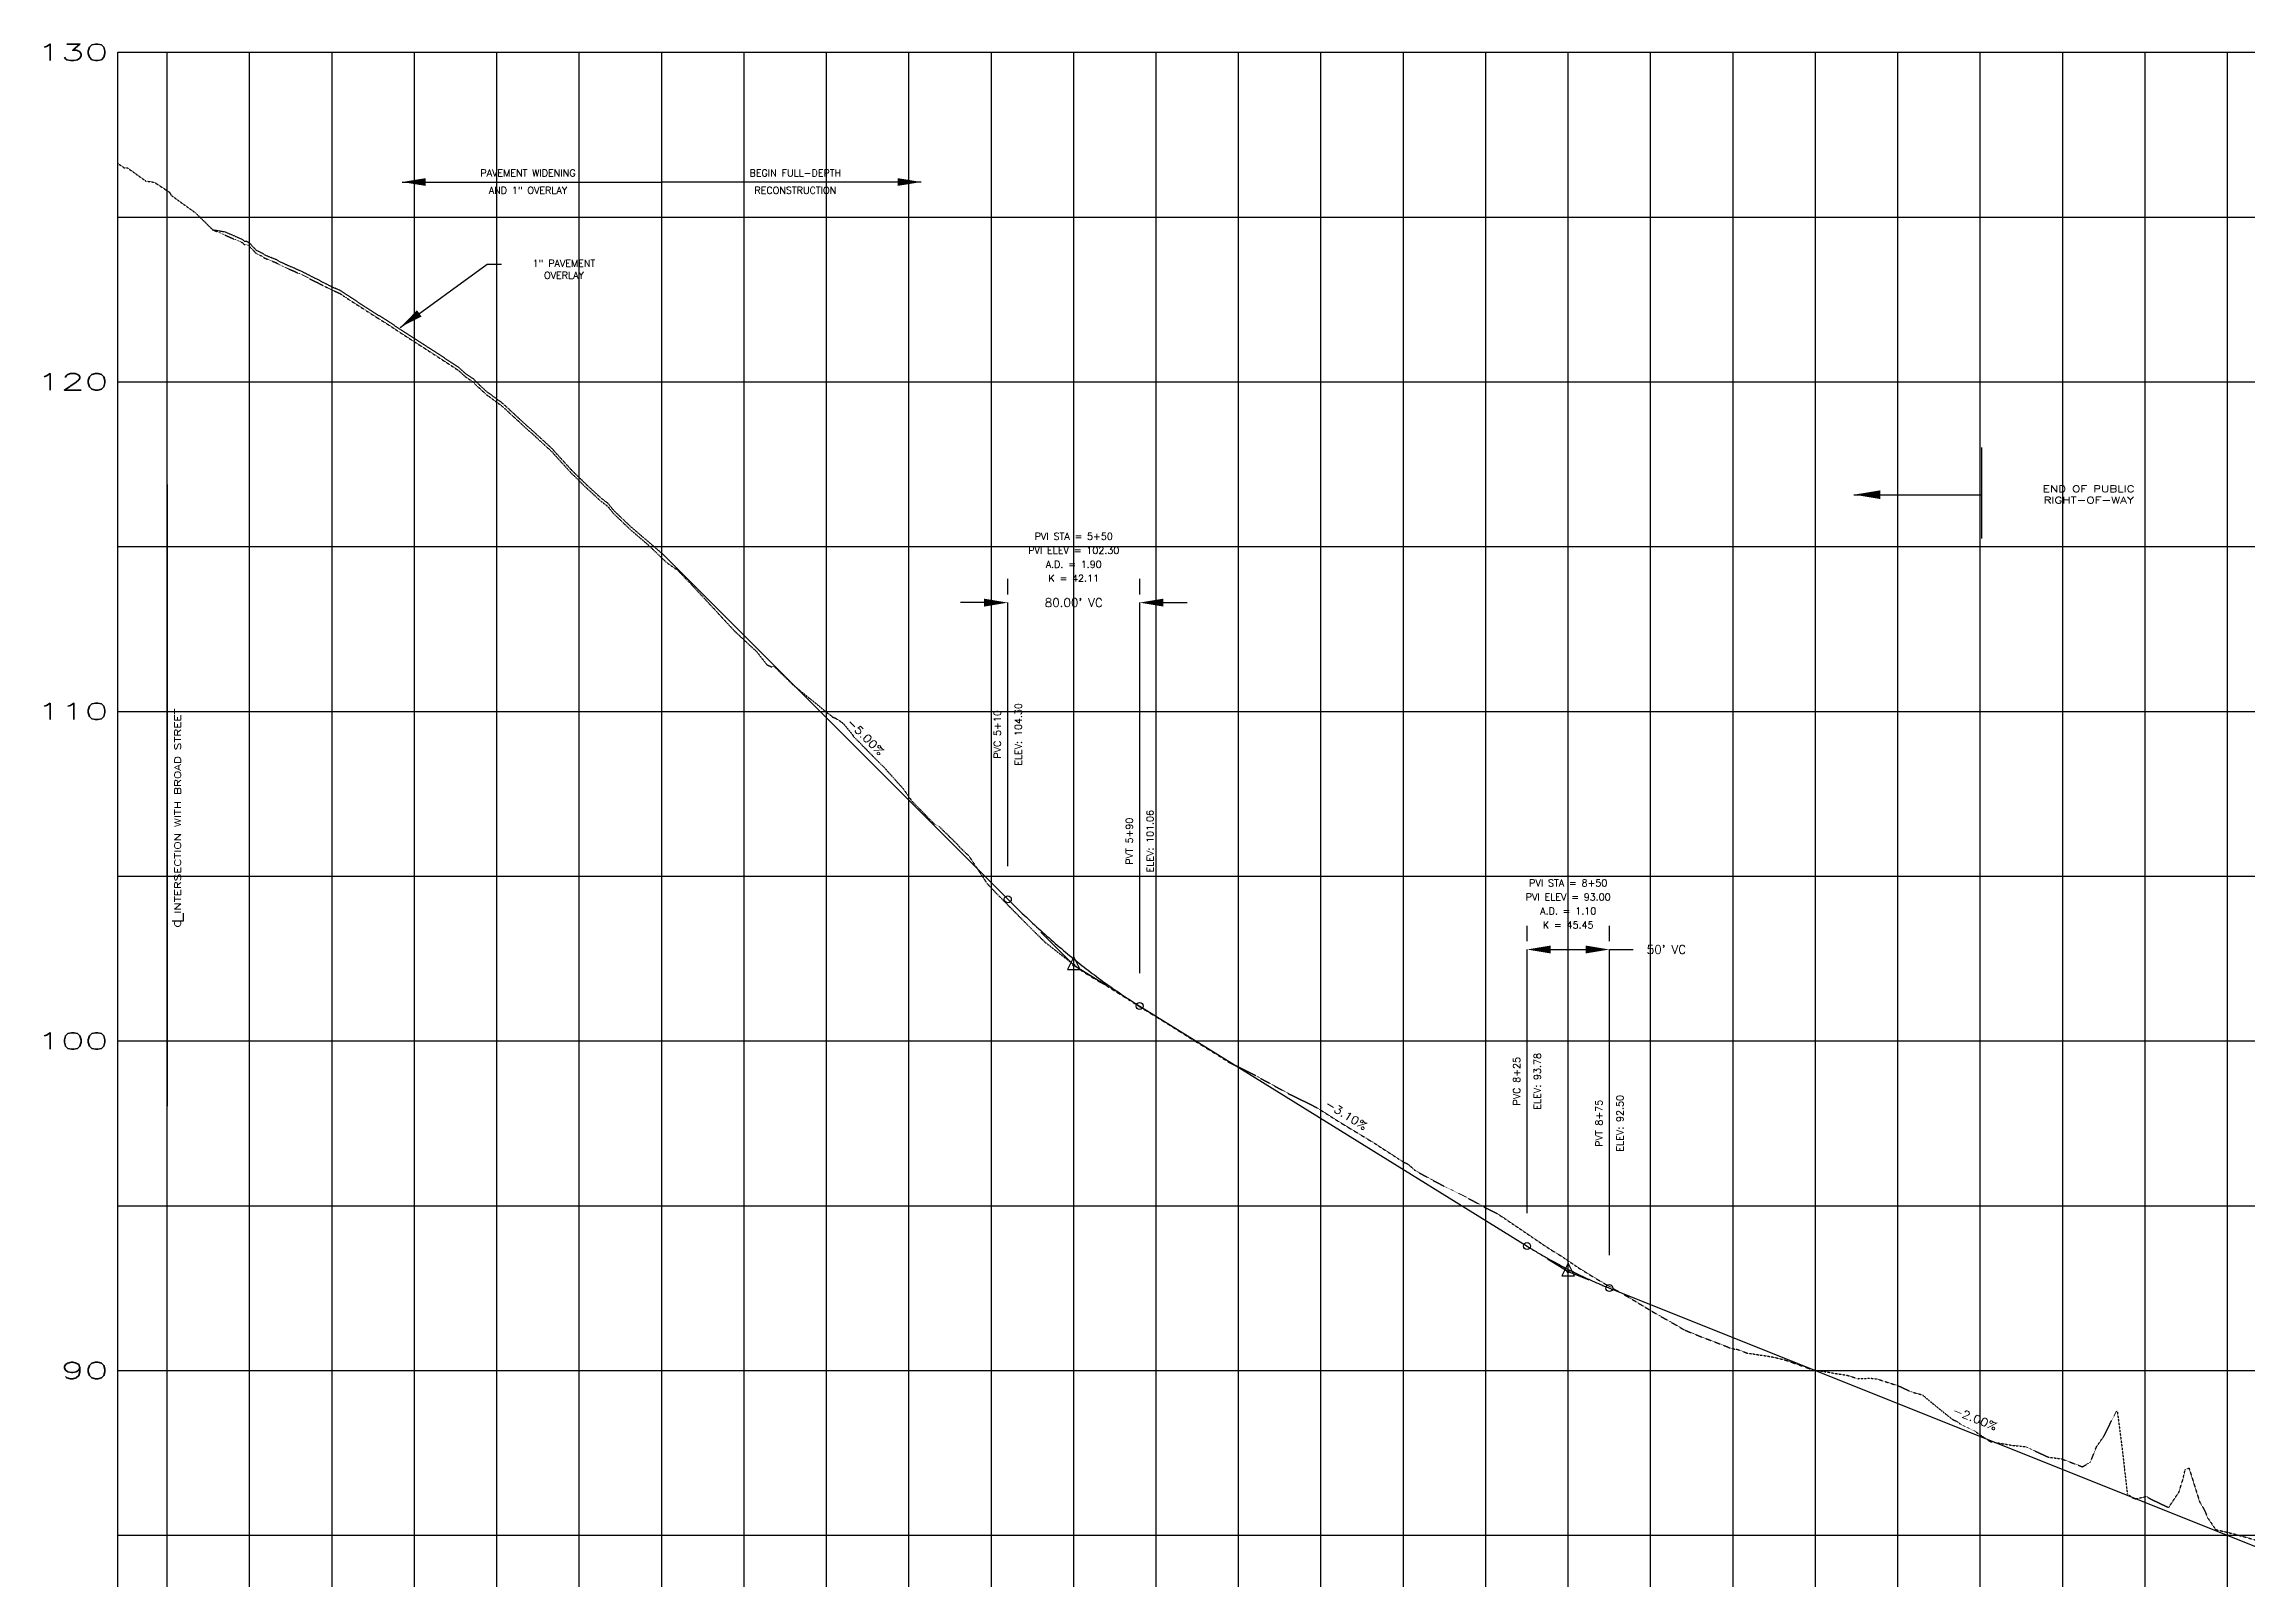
# Model space of a CAD drawing. Header units: inches. Extents: x 42 to 5940, y 215 to 3803.
# Drawn here: x 55 to 1392, y 993 to 1925 of the extents above; entities that cross this region are included whole.
import ezdxf
from ezdxf.enums import TextEntityAlignment as Align

# ---------------------------------------------------------------- set-up
doc = ezdxf.new("R2010")
doc.units = ezdxf.units.IN
doc.header["$MEASUREMENT"] = 0
doc.linetypes.add('DASHED2', pattern=[0.375, 0.25, -0.125])
doc.linetypes.add('DASHED4', pattern=[0.1875, 0.125, -0.0625])
for name, color, linetype in [('LOOP1PFGC', 5, 'Continuous'), ('LOOP1PFGCT', 3, 'Continuous'), ('LOOP1PGRID', 9, 'Continuous'), ('LOOP1PGRIDT', 6, 'Continuous'), ('LOOPPEGC', 3, 'DASHED4'), ('P7PIT', 3, 'Continuous'), ('PFGC', 4, 'DASHED2')]:
    doc.layers.add(name, color=color, linetype=linetype)
doc.styles.add('140', font='simplex.shx', dxfattribs={"width": 1.7, "height": 9.944})
doc.styles.add('60', font='simplex.shx', dxfattribs={"width": 1.15, "height": 6})
doc.styles.add('60L', font='simplex.shx', dxfattribs={"height": 5.3})
doc.styles.add('80CL', font='simplex.shx', dxfattribs={"width": 1.33, "height": 4})
doc.dimstyles.get("Standard").update_dxf_attribs({"dimtxt": 0.18, "dimasz": 0.18, "dimexe": 0.18, "dimexo": 0.0625, "dimgap": 0.09, "dimtad": 0, "dimtih": 1, "dimtoh": 1, "dimdec": 4, "dimzin": 0, "dimdsep": 46, "dimtxsty": 'Standard', "dimcen": 0.09, "dimadec": 0, "dimazin": 0, "dimtfac": 1, "dimtdec": 4, "dimtofl": 0, "dimtmove": 0, "dimatfit": 3, "dimfxl": 1, "dimtolj": 1, "dimtzin": 0, "dimarcsym": 0})

# ---------------------------------------------------------------- blocks, each defined once
blk = doc.blocks.new('*D20')
at = {"layer": 'DEFPOINTS', "color": 0}
for p in [(955, 1375.5), (1005, 1375.5), (1005, 1375.5)]:
    blk.add_point(p, dxfattribs=at)
at = {"layer": 'LOOP1PFGCT', "color": 0, "lineweight": -2}
for p, q in [((955, 1380.5), (955, 1389.9)), ((1005, 1380.5), (1005, 1389.9)), ((969.4, 1375.5), (990.6, 1375.5)), ((1005, 1375.5), (1019.4, 1375.5))]:
    blk.add_line(p, q, dxfattribs=at)
at = {"layer": 'LOOP1PFGCT', "color": 0}
for points in [[(969.4, 1377.9), (969.4, 1373.1), (955, 1375.5)], [(990.6, 1377.9), (990.6, 1373.1), (1005, 1375.5)]]:
    blk.add_solid(points, dxfattribs=at)
at = {"layer": 'LOOP1PFGCT', "color": 0, "insert": (1039.6, 1375.5), "char_height": 5.3, "attachment_point": 5, "style": '60L'}
blk.add_mtext("\\A1;50' VC", dxfattribs=at)
blk = doc.blocks.new('*D21')
at = {"layer": 'DEFPOINTS', "color": 0}
for p in [(640, 1586), (720, 1586), (720, 1586)]:
    blk.add_point(p, dxfattribs=at)
at = {"layer": 'LOOP1PFGCT', "color": 0, "lineweight": -2}
for p, q in [((640, 1591), (640, 1600.4)), ((720, 1591), (720, 1600.4)), ((625.6, 1586), (611.2, 1586)), ((734.4, 1586), (748.8, 1586))]:
    blk.add_line(p, q, dxfattribs=at)
at = {"layer": 'LOOP1PFGCT', "color": 0}
for points in [[(625.6, 1588.4), (625.6, 1583.6), (640, 1586)], [(734.4, 1588.4), (734.4, 1583.6), (720, 1586)]]:
    blk.add_solid(points, dxfattribs=at)
at = {"layer": 'LOOP1PFGCT', "color": 0, "insert": (680, 1586), "char_height": 5.3, "attachment_point": 5, "style": '60L'}
blk.add_mtext("\\A1;80.00' VC", dxfattribs=at)
blk = doc.blocks.new('PVI2')
for p, q in [((0, 0.1), (-0.075, -0.05)), ((0.075, -0.05), (0, 0.1)), ((-0.075, -0.05), (0.075, -0.05))]:
    blk.add_line(p, q)
blk.add_circle((0, 0), 0.0125)
at = {"flags": 1}
for tag, p in [('K', (0, -0.005)), ('LENGTH', (0, -0.033))]:
    blk.add_attdef(tag, text='', height=0.01, dxfattribs=at).set_placement(p, align=Align.CENTER)

msp = doc.modelspace()

# ---------------------------------------------------------------- linework, layer by layer
at = {"layer": 'LOOP1PFGC'}
for p, q in [((430, 1616), (640, 1406)), ((720, 1341.2), (955, 1195.5)), ((1005, 1170), (1405, 1010))]:
    msp.add_line(p, q, dxfattribs=at)
at = {"layer": 'LOOP1PFGC', "flags": 128}
for points in [[(640, 1406), (641.25, 1404.75371), (642.5, 1403.51484), (643.75, 1402.2834), (645, 1401.05938), (646.25, 1399.84277), (647.5, 1398.63359), (648.75, 1397.43184), (650, 1396.2375), (651.25, 1395.05059), (652.5, 1393.87109), (653.75, 1392.69902), (655, 1391.53437), (656.25, 1390.37715), (657.5, 1389.22734), (658.75, 1388.08496), (660, 1386.95), (661.25, 1385.82246), (662.5, 1384.70234), (663.75, 1383.58965), (665, 1382.48438), (666.25, 1381.38652), (667.5, 1380.29609), (668.75, 1379.21309), (670, 1378.1375), (671.25, 1377.06934), (672.5, 1376.00859), (673.75, 1374.95527), (675, 1373.90937), (676.25, 1372.8709), (677.5, 1371.83984), (678.75, 1370.81621), (680, 1369.8), (681.25, 1368.79121), (682.5, 1367.78984), (683.75, 1366.7959), (685, 1365.80938), (686.25, 1364.83027), (687.5, 1363.85859), (688.75, 1362.89434), (690, 1361.9375), (691.25, 1360.98809), (692.5, 1360.04609), (693.75, 1359.11152), (695, 1358.18438), (696.25, 1357.26465), (697.5, 1356.35234), (698.75, 1355.44746), (700, 1354.55), (701.25, 1353.65996), (702.5, 1352.77734), (703.75, 1351.90215), (705, 1351.03437), (706.25, 1350.17402), (707.5, 1349.32109), (708.75, 1348.47559), (710, 1347.6375), (711.25, 1346.80684), (712.5, 1345.98359), (713.75, 1345.16777), (715, 1344.35938), (716.25, 1343.5584), (717.5, 1342.76484), (718.75, 1341.97871), (720, 1341.2)], [(955, 1195.5), (955.78125, 1195.01697), (956.5625, 1194.53662), (957.34375, 1194.05896), (958.125, 1193.58398), (958.90625, 1193.11169), (959.6875, 1192.64209), (960.46875, 1192.17517), (961.25, 1191.71094), (962.03125, 1191.24939), (962.8125, 1190.79053), (963.59375, 1190.33435), (964.375, 1189.88086), (965.15625, 1189.43005), (965.9375, 1188.98193), (966.71875, 1188.5365), (967.5, 1188.09375), (968.28125, 1187.65369), (969.0625, 1187.21631), (969.84375, 1186.78162), (970.625, 1186.34961), (971.40625, 1185.92029), (972.1875, 1185.49365), (972.96875, 1185.0697), (973.75, 1184.64844), (974.53125, 1184.22986), (975.3125, 1183.81396), (976.09375, 1183.40076), (976.875, 1182.99023), (977.65625, 1182.5824), (978.4375, 1182.17725), (979.21875, 1181.77478), (980, 1181.375), (980.78125, 1180.97791), (981.5625, 1180.5835), (982.34375, 1180.19177), (983.125, 1179.80273), (983.90625, 1179.41638), (984.6875, 1179.03271), (985.46875, 1178.65173), (986.25, 1178.27344), (987.03125, 1177.89783), (987.8125, 1177.5249), (988.59375, 1177.15466), (989.375, 1176.78711), (990.15625, 1176.42224), (990.9375, 1176.06006), (991.71875, 1175.70056), (992.5, 1175.34375), (993.28125, 1174.98962), (994.0625, 1174.63818), (994.84375, 1174.28943), (995.625, 1173.94336), (996.40625, 1173.59998), (997.1875, 1173.25928), (997.96875, 1172.92126), (998.75, 1172.58594), (999.53125, 1172.2533), (1000.3125, 1171.92334), (1001.09375, 1171.59607), (1001.875, 1171.27148), (1002.65625, 1170.94958), (1003.4375, 1170.63037), (1004.21875, 1170.31384), (1005, 1170)]]:
    msp.add_lwpolyline(points, dxfattribs=at)
at = {"layer": 'LOOP1PFGCT'}
for p, q in [((640, 1426), (640, 1586)), ((720, 1361.2), (720, 1586)), ((660, 1386), (680, 1366)), ((680, 1366), (700, 1353.6)), ((955, 1215.5), (955, 1375.5)), ((1005, 1190), (1005, 1375.5)), ((967.5, 1187.75), (980, 1180)), ((980, 1180), (992.5, 1175))]:
    msp.add_line(p, q, dxfattribs=at)
for centre in [(640, 1406), (720, 1341.2), (955, 1195.5), (1005, 1170)]:
    msp.add_circle(centre, 2.12, dxfattribs=at)
at = {"layer": 'LOOP1PGRID'}
for p, q in [((100, 1920), (5911.991, 1920)), ((100, 320), (100, 1920)), ((130, 320), (130, 1920)), ((180, 320), (180, 1920)), ((230, 320), (230, 1920)), ((280, 320), (280, 1920)), ((330, 320), (330, 1920)), ((380, 320), (380, 1920)), ((430, 320), (430, 1920)), ((480, 320), (480, 1920)), ((530, 320), (530, 1920)), ((580, 320), (580, 1920)), ((630, 320), (630, 1920)), ((680, 320), (680, 1920)), ((730, 320), (730, 1920)), ((780, 320), (780, 1920)), ((830, 320), (830, 1920)), ((880, 320), (880, 1920)), ((930, 320), (930, 1920)), ((980, 320), (980, 1920)), ((1030, 320), (1030, 1920)), ((1080, 320), (1080, 1920)), ((1130, 320), (1130, 1920)), ((1180, 320), (1180, 1920)), ((1230, 320), (1230, 1920)), ((1280, 320), (1280, 1920)), ((1330, 320), (1330, 1920)), ((1380, 320), (1380, 1920)), ((100, 1820), (5911.991, 1820)), ((100, 1720), (5911.991, 1720)), ((100, 1620), (5911.991, 1620)), ((100, 1520), (5911.991, 1520)), ((100, 1420), (5911.991, 1420)), ((100, 1320), (5911.991, 1320)), ((100, 1220), (5911.991, 1220)), ((100, 1120), (5911.991, 1120)), ((100, 1020), (5911.991, 1020))]:
    msp.add_line(p, q, dxfattribs=at)
at = {"layer": 'LOOPPEGC', "flags": 128}
msp.add_lwpolyline([(100, 1852.53521), (103.74775, 1849.95671), (105.83689, 1849.84653), (116.90705, 1841.89081), (122.22956, 1841.06952), (131.18519, 1835.14973), (131.18678, 1835.20761), (132.44536, 1833.14277), (134.12642, 1831.92217), (147.36943, 1822.36225), (157.52113, 1812.31351), (175.80203, 1804.37002), (176.70368, 1803.28428), (178.1277, 1803.38319), (178.85228, 1802.94789), (179.71899, 1802.41665), (181.88519, 1800.11768), (184.03853, 1797.82772), (187.21295, 1796.36302), (189.05646, 1795.1141), (192.22286, 1793.81256), (196.32336, 1792.18392), (197.11112, 1791.61037), (197.8907, 1791.07978), (201.99573, 1789.28738), (202.88246, 1788.78728), (206.99777, 1787.16205), (207.87621, 1786.66699), (211.99373, 1784.87589), (212.63019, 1784.52718), (216.12414, 1782.74412), (216.74588, 1782.40211), (220.25823, 1780.61028), (221.08572, 1780.28179), (225.26575, 1777.97269), (226.07182, 1777.65217), (230.27182, 1775.49765), (230.70755, 1775.31105), (231.63364, 1775.0175), (234.6318, 1773.68021), (236.25932, 1772.65277), (237.10303, 1771.97368), (256.56914, 1759.3943), (258.85005, 1758.01577), (261.14744, 1756.53719), (262.21475, 1755.88752), (264.53041, 1754.39508), (266.86115, 1752.89514), (269.21528, 1751.2802), (280.24744, 1744.11831), (282.67602, 1742.55079), (283.05427, 1742.35327), (285.50391, 1740.7561), (287.99734, 1739.13068), (290.53431, 1737.47445), (300.85083, 1730.77605), (303.42937, 1729.09235), (304.01193, 1728.66872), (306.64457, 1726.95937), (310.64787, 1723.28358), (313.27921, 1721.47676), (314.64264, 1720.51289), (316.00883, 1719.65271), (316.66287, 1718.68314), (323.49574, 1712.34224), (332.50515, 1705.7432), (335.24254, 1703.33533), (345.76525, 1693.59673), (348.47494, 1691.10053), (350.63704, 1689.25407), (352.80437, 1687.2879), (363.3796, 1677.56212), (366.05517, 1674.55199), (368.75421, 1671.61726), (371.48309, 1668.64705), (374.26304, 1665.51747), (374.76017, 1664.95339), (377.58545, 1662.21974), (380.46039, 1659.44297), (383.37403, 1656.50891), (393.27952, 1647.40646), (397.22487, 1644.42136), (400.76026, 1640.0558), (411.07556, 1630.20847), (421.99139, 1620.87813), (432.72848, 1610.50097), (439.92562, 1605.49469), (442.70706, 1602.60075), (445.45699, 1599.63599), (448.183, 1596.80475), (450.89699, 1593.98067), (451.96279, 1592.78184), (474.3294, 1568.57831), (476.85806, 1566.26331), (479.40558, 1563.82112), (481.93487, 1561.5164), (484.50531, 1559.06763), (486.12915, 1557.64093), (487.77563, 1556.0863), (489.03166, 1554.45616), (493.12375, 1549.12254), (493.89082, 1548.2), (497.00032, 1546.91019), (498.19892, 1547.37615), (508.98054, 1536.69592), (518.60328, 1528.75375), (521.95666, 1526.1348), (525.82869, 1522.92892), (528.31696, 1520.86876), (530.79663, 1518.80933), (532.85784, 1517.37362), (533.67759, 1516.55746), (535.33432, 1515.92872), (538.09915, 1514.17172), (538.47653, 1513.95422), (538.74127, 1513.83637), (538.77066, 1513.75578), (540.27425, 1512.50791), (545.73616, 1505.87229), (546.12897, 1505.02208), (555.88954, 1495.09588), (561.9584, 1488.97255), (565.53494, 1485.35207), (567.20241, 1483.40874), (567.22531, 1483.40874), (576.51334, 1473.0906), (581.72424, 1465.63158), (595.49262, 1451.52432), (596.32858, 1451.17906), (596.35148, 1451.17906), (598.26548, 1450.22219), (609.3141, 1439.32214), (610.53693, 1437.88929), (610.64826, 1437.71524), (616.40376, 1432.25718), (625.45474, 1418.47527), (625.47765, 1418.47527), (627.43332, 1415.48924), (635.02601, 1407.54818), (654.58091, 1387.81384), (654.60381, 1387.81384), (661.92925, 1380.55707), (662.62591, 1379.8241), (662.6294, 1379.81994), (662.67567, 1379.78456), (662.73963, 1379.73876), (662.83361, 1379.6677), (662.98568, 1379.55279), (664.00343, 1378.78428), (683.70708, 1363.39897), (683.72998, 1363.39897), (684.84755, 1362.55071), (692.02184, 1358.10497), (692.09749, 1358.0604), (692.5394, 1357.8), (693.34134, 1357.31659), (693.7615, 1357.06331), (695.68468, 1355.91614), (698.51102, 1354.4159), (701.11822, 1352.70279), (711.22757, 1346.39281), (712.83324, 1345.36202), (712.85614, 1345.36202), (718.41403, 1341.7871), (727.76284, 1336.03093), (731.31365, 1333.88439), (734.68357, 1331.72443), (737.89337, 1329.79033), (738.79578, 1329.21104), (738.81199, 1329.21104), (740.91627, 1327.86361), (743.31788, 1326.31883), (745.71077, 1324.89341), (748.67731, 1322.99572), (751.63868, 1321.10134), (762.31019, 1314.55393), (765.35644, 1312.60195), (768.40516, 1310.77378), (771.13378, 1308.94844), (773.85921, 1307.24682), (786.78061, 1300.85925), (789.78429, 1299.29912), (792.77022, 1297.62594), (795.76658, 1295.95025), (798.75104, 1294.39736), (801.74191, 1292.72489), (804.72705, 1291.05216), (807.71291, 1289.49851), (810.6995, 1287.82499), (823.8958, 1281.40485), (826.45007, 1279.99562), (829.00152, 1278.58728), (831.93605, 1276.70782), (834.87367, 1274.82554), (837.81637, 1272.94001), (840.77091, 1271.04606), (863.23591, 1257.45935), (866.13559, 1255.48353), (869.02968, 1253.62344), (871.94034, 1251.75734), (874.85613, 1249.88794), (877.45719, 1248.13126), (880.06057, 1246.49033), (882.56003, 1245.4321), (886.89825, 1241.55651), (889.38214, 1240.09166), (900.2051, 1234.19067), (903.14983, 1232.65583), (906.104, 1231.11829), (909.06822, 1229.69995), (912.02732, 1228.16599), (914.97925, 1226.75574), (917.92181, 1225.23226), (920.86136, 1223.70833), (931.57653, 1217.87646), (934.56976, 1216.44165), (935.7882, 1215.84507), (936.99719, 1215.12846), (939.98518, 1213.22113), (942.96297, 1211.1964), (948.92286, 1207.15207), (957.61367, 1201.2588), (963.49334, 1197.26582), (965.8737, 1195.62418), (967.74932, 1194.45327), (969.62216, 1193.16884), (972.54564, 1191.41958), (975.46045, 1189.67112), (986.86791, 1181.89774), (989.74698, 1180.17393), (992.62105, 1178.33844), (995.49011, 1176.62073), (998.34955, 1174.90479), (1001.0568, 1173.30769), (1003.76678, 1171.70792), (1015.86466, 1164.94505), (1018.72514, 1163.2274), (1021.59263, 1161.50825), (1021.67856, 1161.4237), (1027.4079, 1157.98195), (1033.15716, 1154.5268), (1045.10415, 1147.8), (1047.80545, 1146.19045), (1050.5129, 1144.58153), (1051.88632, 1144.02819), (1053.40109, 1143.38201), (1056.40165, 1142.22392), (1059.51954, 1140.90178), (1068.87515, 1137.34699), (1071.97053, 1136.14774), (1075.19381, 1134.92685), (1078.50863, 1133.53535), (1079.22785, 1133.25937), (1082.57984, 1132.84113), (1088.78732, 1130.48247), (1092.22998, 1130.06238), (1094.58292, 1129.69402), (1094.59854, 1129.69402), (1095.70674, 1129.49361), (1099.31506, 1128.98623), (1101.42909, 1128.64827), (1103.60686, 1128.30319), (1111.27866, 1126.49305), (1114.97601, 1125.24276), (1118.81818, 1123.78185), (1122.84117, 1122.4481), (1126.95948, 1120.91306), (1129.17825, 1120.22591), (1131.99557, 1119.83724), (1137.29514, 1119.09001), (1137.31075, 1119.09001), (1140.50101, 1118.5375), (1141.84185, 1118.28931), (1143.07476, 1118.06168), (1149.45561, 1117.06231), (1155.68283, 1115.03355), (1163.45782, 1115.35269), (1164.23937, 1115.20451), (1167.27469, 1114.89012), (1180.00735, 1110.78754), (1180.02297, 1110.78754), (1180.6328, 1110.57115), (1188.42064, 1106.9547), (1194.91868, 1105.20513), (1198.20417, 1102.38685), (1206.99627, 1095.19947), (1213.22491, 1090.24674), (1215.57451, 1089.27441), (1218.53479, 1087.00145), (1222.71957, 1085.09287), (1222.73518, 1085.09287), (1226.59265, 1083.24565), (1231.81521, 1079.62882), (1234.09415, 1078.15043), (1236.12656, 1076.82936), (1236.2045, 1076.83561), (1249.49608, 1074.57139), (1251.27939, 1074.38846), (1252.9474, 1074.27889), (1256.06298, 1073.97667), (1257.23524, 1073.82027), (1265.43179, 1070.13474), (1265.4474, 1070.13474), (1270.56807, 1067.75455), (1271.47852, 1067.32996), (1274.76184, 1066.98648), (1279.30022, 1066.40373), (1290.37009, 1062.18238), (1291.50298, 1061.74221), (1291.97528, 1061.5567), (1296.8225, 1064.34833), (1300.54649, 1073.71569), (1305.19286, 1080.38167), (1312.3556, 1094.9539), (1313.0915, 1095.52431), (1316.21023, 1071.43968), (1319.23282, 1044.95722), (1320.05248, 1044.53228), (1323.59132, 1041.991), (1330.83932, 1043.55129), (1333.231, 1042.10379), (1339.67767, 1038.98884), (1344.28861, 1036.87955), (1350.51843, 1046.13805), (1351.61535, 1049.64371), (1352.25995, 1051.73239), (1352.82241, 1053.42149), (1354.31092, 1059.95007), (1356.67213, 1060.78573), (1363.11958, 1040.21741), (1366.09759, 1035.14469), (1367.87689, 1030.71723), (1371.8583, 1024.87415), (1372.80151, 1023.4845), (1378.64324, 1022.10154), (1384.16295, 1020.7911), (1388.93028, 1019.42636), (1392.55512, 1018.38535), (1395.40392, 1017.57398), (1397.70132, 1016.92063), (1410.11282, 1013.99716), (1412.93514, 1013.1482), (1413.59515, 1012.92939), (1415.47224, 1012.59814), (1437.66286, 1010.3823), (1437.91935, 1010.38979), (1438.02648, 1010.36496), (1438.55533, 1010.14387), (1438.56921, 1010.14015), (1438.6056, 1010.12777), (1438.64403, 1010.11466), (1438.72656, 1010.08785), (1438.76982, 1010.07429), (1438.95404, 1009.95945), (1480.73761, 995.80985), (1483.1144, 995.79426), (1484.61656, 995.17816), (1485.37646, 994.87633), (1486.13365, 994.54449), (1486.46769, 994.42741), (1486.80316, 994.30938), (1487.55161, 994.01646), (1488.29661, 993.75567), (1528.78437, 985.41424), (1529.70405, 985.07945), (1530.16041, 984.95047), (1530.59981, 984.80973), (1530.61276, 984.81075), (1531.03248, 984.81597), (1531.42408, 984.81987), (1532.11369, 984.87), (1538.33068, 983.82501), (1541.4285, 983.32011), (1570.97534, 973.40592), (1572.21089, 972.77909), (1573.54718, 972.16661), (1574.9866, 971.50685), (1575.05464, 971.50462), (1576.61788, 971.26125), (1578.30751, 971.06785), (1580.1382, 970.78686), (1582.12696, 970.55727), (1584.24898, 970.24464), (1586.54251, 969.98877), (1586.84703, 969.89422), (1610.09788, 963.1804), (1612.8338, 962.53225), (1615.66766, 961.86072), (1618.62817, 961.1577), (1621.66109, 960.4373), (1624.75741, 959.7039), (1627.96961, 958.94324), (1631.37934, 958.44192), (1632.07466, 958.31655), (1635.34267, 957.26574), (1638.84267, 956.14033), (1646.92639, 953.38031), (1655.88521, 950.42085), (1660.86154, 949.58104), (1667.22774, 947.9426), (1668.61495, 949.52225), (1670.71368, 952.7569), (1678.2145, 964.34521), (1680.67257, 968.73499), (1685.33765, 979.22711), (1710.97381, 985.68493), (1719.92107, 985.79112), (1722.66934, 986.90236), (1752.18203, 992.01976), (1766.25782, 993.60408), (1767.8631, 993.57409), (1768.27936, 993.51096), (1770.08466, 993.87695), (1814.20669, 1005.03712), (1821.97527, 997.89386), (1835.24463, 989.8918), (1850.71188, 885.62676), (1856.68959, 845.58509), (1864.89806, 846.04129), (1869.80203, 846.2), (1872.25367, 861.53341), (1874.858, 874.91851), (1887.89014, 947.09324), (1904.98342, 1038.46047), (1908.9713, 1041.07324), (1922.01535, 1039.80894), (1929.12328, 1040.16236), (1938.06106, 1042.5468), (1954.24721, 1045.39591), (1969.81502, 1050.00668), (1987.36523, 1051.03723), (2020.303, 1048.50879), (2024.57703, 1047.70543), (2041.9375, 1050.44972), (2044.35403, 1050.7844), (2047.13276, 1051.04563), (2053.15523, 1051.82935), (2061.34412, 1052.89716), (2071.65439, 1054.20134), (2071.73638, 1054.22952), (2072.94649, 1054.64557), (2082.02524, 1057.51846), (2084.66159, 1058.28141), (2086.3587, 1058.77453), (2094.24245, 1061.23065), (2094.24527, 1061.23534), (2097.86757, 1060.30173), (2109.24392, 1051.63616), (2109.37089, 1051.28604), (2109.37446, 1051.27822), (2109.39276, 1051.27822), (2110.34639, 1049.06719), (2115.38857, 1046.66515), (2115.47749, 1046.63138), (2116.37127, 1046.45353), (2120.64312, 1045.53171), (2123.19995, 1044.92792), (2141.04998, 1022.35971), (2145.82074, 1016.95901), (2145.83903, 1016.95901), (2147.42161, 1015.06294), (2151.61727, 1026.79821), (2152.47663, 1026.83854), (2161.35268, 1029.04773), (2167.15271, 1028.03419), (2171.42575, 1028.77686), (2175.15426, 1027.45728), (2181.20998, 1024.89463), (2182.26701, 1024.5114), (2182.28531, 1024.5114), (2185.78635, 1023.00194), (2201.26416, 1016.18377), (2209.6541, 1011.9417), (2213.55344, 1010.2314), (2218.71328, 1010.47225), (2218.73158, 1010.47225), (2220.64613, 1010.46105), (2234.22549, 1013.62901), (2236.8004, 1014.02208), (2241.46854, 1014.47402), (2242.72127, 1014.73107), (2243.74719, 1014.8851), (2244.8201, 1015.45932), (2255.15955, 1016.54417), (2255.17785, 1016.54417), (2258.785, 1016.70473), (2276.90642, 1013.57775), (2282.45129, 1015.11764), (2282.45897, 1015.11764), (2283.58009, 1015.41312), (2300.10116, 1011.76433), (2321.681, 1009.44611), (2332.48637, 1007.39916), (2333.78012, 1008.20706), (2335.84535, 1007.90472), (2352.11171, 1003.68882), (2388.79857, 995.58108), (2393.21391, 995.71211), (2398.47582, 995.81746), (2427.17221, 999.04295), (2447.17441, 990.14156), (2462.8805, 984.78883), (2479.75726, 980.00767), (2504.30204, 976.17464), (2508.14702, 976.08708), (2526.95907, 975.86251), (2536.84814, 978.03226), (2561.46211, 982.40213), (2577.84997, 981.22568), (2600.46527, 982.35536), (2616.89003, 990.55263), (2617.28072, 990.66058), (2617.57539, 990.77921), (2644.2011, 995.4854), (2665.28619, 1000.22291), (2678.04826, 998.87975), (2683.9997, 999.69859), (2688.67162, 1000.26459), (2720.25785, 1009.31893), (2724.5828, 1009.92219), (2724.59923, 1009.92219), (2727.84041, 1010.21364), (2728.25983, 1010.32089), (2732.38426, 1011.03104), (2756.23435, 1013.92793), (2756.24213, 1013.92793), (2757.37989, 1014.04337), (2767.98932, 1014.87112), (2795.64247, 1020.1896), (2798.45928, 1020.68729), (2801.83099, 1021.80396), (2825.26709, 1032.50728), (2853.28292, 1035.62079), (2865.32953, 1039.09363), (2872.9597, 1039.94003), (2885.99257, 1046.35622), (2892.29078, 1046.38582), (2904.02428, 1047.27431), (2916.69562, 1050.24693), (2926.98084, 1094.17214), (2927.63801, 1097.00564), (2928.78694, 1096.629), (2933.45855, 1096.70263), (2933.72473, 1094.98306), (2934.40098, 1094.34139), (2947.45254, 1029.08451), (2951.80364, 1007.58779), (2952.38275, 1007.56737), (2954.9477, 1006.40846), (2973.88796, 999.02089), (2986.29729, 993.82335), (3012.90124, 986.8103), (3045.75766, 980.66099), (3048.05813, 980.32093), (3049.26567, 979.76819), (3049.94954, 979.52553), (3065.51295, 975.70108), (3073.26562, 973.49619), (3102.43753, 965.59545), (3102.46037, 965.59545), (3118.11422, 961.83931), (3118.63501, 961.82345), (3120.60411, 961.73284), (3131.63228, 962.39501), (3131.65513, 962.39501), (3141.21173, 963.18352), (3160.82703, 959.2908), (3160.84988, 959.2908), (3171.06021, 957.75258), (3178.78052, 953.82125), (3190.02178, 950.40146), (3190.04463, 950.40146), (3202.46149, 946.87331), (3215.49575, 945.51063), (3219.21653, 945.24578), (3219.23938, 945.24578), (3227.81996, 944.59971), (3231.14492, 944.38491), (3248.41129, 942.4147), (3248.43413, 942.4147), (3277.60604, 939.0325), (3277.62889, 939.0325), (3280.25048, 938.72945), (3281.41527, 938.69363), (3282.18797, 938.70589), (3306.80079, 939.84739), (3306.82364, 939.84739), (3328.79727, 941.00253), (3332.50773, 940.42253), (3335.99554, 939.65339), (3336.01839, 939.65339), (3358.64626, 934.81698), (3358.65692, 934.81698), (3362.56239, 933.99772), (3386.95189, 930.56683), (3418.62716, 928.4172), (3419.41273, 928.29116), (3421.24898, 928.1837), (3442.12079, 925.86255), (3475.43548, 922.38453), (3497.28969, 920.33532), (3513.05985, 919.59981), (3546.87907, 916.58431), (3549.0534, 916.38578), (3552.45858, 916.66217), (3578.66694, 926), (3591.25609, 927.97913), (3600.32724, 932.29707), (3601.89432, 932.04586), (3623.4792, 941.58069), (3651.96817, 958.54613), (3657.76787, 959.791), (3662.61695, 960.81393), (3663.19002, 960.87569), (3685.38531, 960.67476), (3688.2243, 960.83848), (3696.63551, 966.33429), (3697.09937, 966.56578), (3698.26172, 967.83542), (3699.20826, 968.04799), (3705.09671, 982.14226), (3707.82536, 987.34026), (3721.23372, 1001.27854), (3740.69651, 1017.83451), (3741.61768, 1018.64699), (3742.53282, 1019.02425), (3746.9401, 1015.67722), (3747.05033, 1015.57556), (3756.19867, 1021.20284), (3758.45792, 1026.44859), (3762.6616, 1030.93865), (3774.15522, 1037.16698), (3781.05559, 1038.33151), (3797.86511, 1031.94194), (3805.06787, 1037.77019), (3811.64493, 1040.37742), (3826.88519, 1029.93291), (3833.19259, 1030.66393), (3833.21629, 1030.66393), (3846.7149, 1018.72546), (3861.34101, 1015.9637), (3861.36471, 1015.9637), (3864.50711, 1012.13165), (3882.15827, 970.95078), (3889.48943, 954.80479), (3889.51313, 954.80479), (3891.78444, 947.47678), (3908.02792, 894.4211), (3910.86808, 887.94377), (3917.63785, 876.64275), (3917.66155, 876.64275), (3925.14295, 856.10347), (3936.91381, 838.92246), (3945.78627, 832.45422), (3945.80997, 832.45422), (3948.16079, 828.30398), (3957.35937, 839.66093), (3961.88229, 846.56775), (3973.93469, 885.50697), (3973.95839, 885.50697), (3976.97116, 892.02241), (3981.1677, 902.02173), (3987.05702, 922.53466), (3992.47921, 943.79741), (4002.08311, 974.60811), (4002.10681, 974.60811), (4005.33131, 981.86709), (4015.73031, 1024.37425), (4020.02646, 1037.86905), (4030.23153, 1068.72147), (4030.25523, 1068.72147), (4031.50403, 1071.79511), (4033.74202, 1071.91924), (4035.63303, 1069.24943), (4040.7277, 1068.50104), (4042.21743, 1069.26741), (4053.6223, 1116.58823), (4055.57966, 1123.87494), (4055.83352, 1124.16733), (4058.37995, 1119.2057), (4058.40365, 1119.2057), (4059.51443, 1116.96593), (4063.59401, 1096.19337), (4063.69739, 1095.70214), (4063.69755, 1095.70214), (4070.71636, 1062.28572), (4079.4405, 1057.06184), (4094.44473, 1060.65164), (4105.28979, 1063.16604), (4112.24336, 1059.38466), (4142.45309, 1051.14453), (4161.64011, 1049.7166), (4166.97625, 1051.35658), (4174.55687, 1046.72902), (4177.84726, 1046.57469), (4193.19969, 1045.15051), (4197.8976, 1045.62367), (4207.29696, 1041.00652), (4242.23538, 1032.88083), (4247.78466, 1030.65021), (4293.8838, 1020.76199), (4294.45346, 1020.65673), (4294.9904, 1020.47201), (4295.52802, 1020.35603), (4321.24097, 1015.46199), (4329.75442, 1014.68388), (4344.07232, 1009.26014), (4349.75371, 1008.2255), (4370.90198, 996.11335), (4386.05031, 996.69716), (4394.2524, 991.18545), (4399.78232, 990.59065), (4403.53665, 990.09482), (4425.32525, 979.21488), (4440.36557, 974.39622), (4440.38199, 974.39622), (4440.5131, 974.35138), (4462.33665, 978.37609), (4466.21143, 976.46984), (4474.09988, 973.73883), (4480.96524, 969.00401), (4480.98166, 969.00401), (4490.38785, 962.49255), (4505.44576, 956.04822), (4506.30864, 953.53732), (4508.78639, 951.35185), (4508.79167, 951.35185), (4512.33249, 948.07635), (4513.05212, 947.9629), (4528.8072, 930.84103), (4539.06198, 926.4191), (4545.78036, 916.4827), (4566.94033, 913.06066), (4567.12685, 912.80221), (4567.26124, 913.87885), (4574.411, 964.52347), (4575.35125, 954.84783), (4580.21398, 904.30278), (4589.00042, 907.20938), (4607.71568, 913.97768), (4610.90214, 916.17551), (4612.4582, 917.85686), (4617.81793, 915.13769), (4634.76998, 925.6281), (4642.97115, 931.43434), (4648.36603, 935.61439), (4658.55807, 942.52872), (4662.12839, 940.56358), (4662.16317, 940.56358), (4663.375, 940.08041), (4680.79966, 948.22923), (4681.32042, 948.3349), (4681.3552, 948.3349), (4694.67449, 950.73789), (4698.7451, 952.90651), (4700.51244, 942.54894), (4700.54722, 942.54894), (4711.91852, 852.69427), (4719.70447, 788.83696), (4719.73925, 788.83696), (4722.0324, 766.22552), (4725.21185, 738.57166), (4726.1505, 729.65401), (4727.64081, 711.82097), (4732.98754, 670.46033), (4736.73133, 640.33944), (4738.35956, 637.83729), (4738.89649, 636.51752), (4738.93127, 636.51752), (4740.58268, 632.25694), (4747.84364, 611.58522), (4749.52043, 608.88593), (4758.08852, 607.10591), (4758.1233, 607.10591), (4768.36584, 606.17815), (4777.28054, 604.17287), (4777.31532, 604.17287), (4778.71197, 604.14435), (4783.73331, 606.46896), (4787.47923, 607.56085), (4787.48441, 607.56085), (4787.96665, 607.71942), (4795.77237, 611.19416), (4806.13233, 613.88236), (4816.8457, 599.25152), (4819.45009, 595.74745), (4820.54709, 594.27094), (4821.15082, 593.43188), (4824.59526, 591.62418), (4832.55283, 589.76166), (4848.32541, 586.94199), (4856.34628, 585.67388), (4866.56828, 579.64392), (4890.98006, 574.26734), (4921.4396, 572.79151), (4933.04399, 573.2614), (4936.88936, 573.39793), (4947.78405, 574.21335), (4966.46939, 574.07323), (4973.62724, 574.44257), (4973.64367, 574.44257), (4975.62751, 574.51144), (5012.59482, 568.42427), (5014.22691, 568.09871), (5014.24334, 568.09871), (5027.47748, 565.19357), (5049.57112, 570.23705), (5054.82659, 571.90362), (5054.84301, 571.90362), (5078.08302, 579.29318), (5095.42626, 579.55743), (5095.44268, 579.55743), (5101.8234, 579.63237), (5128.17271, 582.244), (5136.02593, 581.19918), (5136.04236, 581.19918), (5143.79116, 580.07944), (5170.40279, 579.73413), (5176.6256, 578.98871), (5176.64203, 578.98871), (5178.47004, 578.77164), (5215.23385, 585.48), (5217.22528, 586.13407), (5217.2417, 586.13407), (5229.86573, 589.92717), (5235.74017, 590.01259), (5254.00215, 593.78034), (5257.82495, 594.56503), (5257.84138, 594.56503), (5266.37024, 596.17959), (5273.24245, 598.16305), (5284.09615, 593.97466), (5288.6912, 603.8515), (5290.92025, 610.15329), (5298.42462, 635.31952), (5298.44105, 635.31952), (5298.51654, 635.54478), (5306.36846, 662.60671), (5306.36859, 662.60671), (5312.95231, 684.91822), (5325.69335, 725.16143), (5339.24452, 753.3529), (5351.89077, 783.8603), (5361.53177, 814.96807), (5387.27606, 885.21534), (5397.45307, 892.32579), (5405.39819, 895.24571), (5448.03141, 920.30804), (5456.22057, 925.42548), (5456.86774, 925.4023), (5459.91288, 926.39144), (5466.0063, 940.2052), (5492.79773, 1001.18915), (5499.29358, 1001.67505), (5516.36172, 1008.40064), (5516.92947, 1005.68944), (5523.9114, 1004.54229), (5538.07962, 994.44485), (5550.60616, 986.59092), (5552.85239, 986.06224), (5555.44531, 983.79752), (5561.0221, 966.82451), (5564.06132, 957.9285), (5568.01696, 946.31896), (5570.2755, 947.01008), (5573.58242, 948.02719), (5586.46909, 952.19167), (5592.1765, 954.00626), (5596.01336, 955.22403), (5598.78132, 956.10435), (5600.86835, 956.82504), (5602.49657, 957.33216), (5603.46723, 957.61812), (5604.30374, 957.86474), (5605.30888, 958.2117), (5606.15596, 958.50439), (5615.10288, 960.86176), (5624.71628, 961.61239), (5635.70105, 955.74942), (5638.00604, 955.1316), (5640.83133, 954.37097), (5644.38504, 953.41423), (5648.99987, 952.1707), (5653.65682, 950.93117), (5665.87822, 999.51364), (5666.05603, 1000.19962), (5666.09769, 1000.20432), (5666.11329, 1000.20294), (5677.82679, 1000.76205), (5685.21022, 1001.05224), (5702.46416, 1001.01535), (5702.49121, 1001.01535), (5702.99086, 1001.00666), (5718.7183, 997.55413), (5727.12858, 997.98), (5727.15563, 997.98), (5728.61781, 997.99038), (5746.74751, 996.25982), (5751.793, 995.59525), (5751.82005, 995.59525), (5758.99182, 994.38975), (5770.43273, 995.90056), (5776.45742, 994.76099), (5776.48448, 994.76099), (5787.34482, 991.93539), (5801.08856, 990.66624), (5801.1155, 990.66624), (5812.82863, 989.16463), (5823.77972, 987.33648), (5836.61306, 984.74852), (5863.07835, 988.17347)], dxfattribs=at)
at = {"layer": 'P7PIT'}
for p, q in [((429.98107, 1621.47514), (429.98107, 1847.96407)), ((1230.6545, 1680.18378), (1230.6545, 1624.94195)), ((130, 1657.72113), (130, 1280.42034))]:
    msp.add_line(p, q, dxfattribs=at)
at = {"layer": 'P7PIT', "flags": 128}
msp.add_lwpolyline([(133.01049, 1392.95674), (139.77827, 1392.95674), (139.77827, 1397.54723)], dxfattribs=at)
at = {"layer": 'PFGC', "flags": 128}
msp.add_lwpolyline([(157.52113, 1812.31351), (165, 1811.06376), (175.80203, 1806.37002), (176.70368, 1805.28428), (178.1277, 1805.38319), (178.85228, 1804.94789), (179.71899, 1804.41665), (181.88519, 1802.11768), (184.03853, 1799.82772), (187.21295, 1798.36302), (189.05646, 1797.1141), (192.22286, 1795.81256), (196.32336, 1794.18392), (197.11112, 1793.61037), (197.8907, 1793.07978), (201.99573, 1791.28738), (202.88246, 1790.78728), (206.99777, 1789.16205), (207.87621, 1788.66699), (211.99373, 1786.87589), (212.63019, 1786.52718), (216.12414, 1784.74412), (216.74588, 1784.40211), (220.25823, 1782.61028), (221.08572, 1782.28179), (225.26575, 1779.97269), (226.07182, 1779.65217), (230.27182, 1777.49765), (230.70755, 1777.31105), (231.63364, 1777.0175), (234.6318, 1775.68021), (236.25932, 1774.65277), (237.10303, 1773.97368), (256.56914, 1761.3943), (258.85005, 1760.01577), (261.14744, 1758.53719), (262.21475, 1757.88752), (264.53041, 1756.39508), (266.86115, 1754.89514), (269.21528, 1753.2802), (280.24744, 1746.11831), (282.67602, 1744.55079), (283.05427, 1744.35327), (285.50391, 1742.7561), (287.99734, 1741.13068), (290.53431, 1739.47445), (300.85083, 1732.77605), (303.42937, 1731.09235), (304.01193, 1730.66872), (306.64457, 1728.95937), (310.64787, 1725.28358), (313.27921, 1723.47676), (314.64264, 1722.51289), (316.00883, 1721.65271), (316.66287, 1720.68314), (323.49574, 1714.34224), (332.50515, 1707.7432), (335.24254, 1705.33533), (345.76525, 1695.59673), (348.47494, 1693.10053), (350.63704, 1691.25407), (352.80437, 1689.2879), (363.3796, 1679.56212), (366.05517, 1676.55199), (368.75421, 1673.61726), (371.48309, 1670.64705), (374.26304, 1667.51747), (374.76017, 1666.95339), (377.58545, 1664.21974), (380.46039, 1661.44297), (383.37403, 1658.50891), (393.27952, 1649.40646), (397.22487, 1646.42136), (400.76026, 1642.0558), (411.07556, 1632.20847), (421.99139, 1622.87813), (430, 1616)], dxfattribs=at)

# ---------------------------------------------------------------- block references
at = {"layer": 'LOOP1PFGCT', "xscale": 50.90036014405769, "yscale": 50.90036014405769, "zscale": 50.90036014405764}
for p in [(680, 1366), (980, 1180)]:
    msp.add_blockref('PVI2', p, dxfattribs=at)

# ---------------------------------------------------------------- texts
at = {"layer": 'LOOP1PFGCT', "style": '60L'}
for s, p in [('PVI ELEV = 102.30', (680, 1615.68)), ('PVI STA = 5+50', (680, 1624.16)), ('A.D. = 1.90', (680, 1607.2)), ('K = 42.11', (680, 1598.72)), ('PVI STA = 8+50', (980, 1413.66)), ('PVI ELEV = 93.00', (980, 1405.18)), ('A.D. = 1.10', (980, 1396.7)), ('K = 45.45', (980, 1388.22))]:
    msp.add_text(s, height=4.24, dxfattribs=at).set_placement(p, align=Align.CENTER)
for s, p in [('ELEV: 104.30', (644.24, 1506)), ('ELEV: 101.06', (724.24, 1441.2)), ('ELEV: 93.78', (959.24, 1295.5)), ('ELEV: 92.50', (1009.24, 1270))]:
    msp.add_text(s, height=4.24, rotation=90, dxfattribs=at).set_placement(p, align=Align.TOP_CENTER)
at = {"layer": 'LOOP1PFGCT', "style": '60', "width": 1.15}
for s, rotation, p in [('-5.00%', 315, (551.0641, 1501.78974)), ('-3.10%', 328.20108611, (843.36617, 1271.83361)), ('-2.00%', 338.19859167, (1225.37157, 1087.38936))]:
    msp.add_text(s, height=4.8, rotation=rotation, dxfattribs=at).set_placement(p, align=Align.BOTTOM_CENTER)
at = {"layer": 'LOOP1PFGCT', "style": '60L'}
for s, p in [('PVC 5+10', (635.76, 1506)), ('PVT 5+90', (715.76, 1441.2)), ('PVC 8+25', (950.76, 1295.5)), ('PVT 8+75', (1000.76, 1270))]:
    msp.add_text(s, height=4.24, rotation=90, dxfattribs=at).set_placement(p, align=Align.CENTER)
at = {"layer": 'LOOP1PGRIDT', "style": '140', "width": 1.7}
for s, p in [('130', (94.4, 1920)), ('120', (94.4, 1720)), ('110', (94.4, 1520)), ('100', (94.4, 1320)), ('90', (94.4, 1120))]:
    msp.add_text(s, height=9.944, dxfattribs=at).set_placement(p, align=Align.MIDDLE_RIGHT)
at = {"layer": 'P7PIT', "style": '60L'}
for s, p in [('PAVEMENT WIDENING', (348.87829, 1844.55795)), ('BEGIN FULL-DEPTH', (511.08385, 1844.55795)), ('AND 1" OVERLAY', (348.87829, 1833.99559)), ('RECONSTRUCTION', (511.08385, 1833.99559)), ('1" PAVEMENT', (370.7255, 1789.82052)), ('OVERLAY', (370.7255, 1782.55195))]:
    msp.add_text(s, height=4.24, dxfattribs=at).set_placement(p, align=Align.CENTER)
at = {"layer": 'P7PIT', "style": '80CL', "width": 1.33}
for s, p in [('END OF PUBLIC', (1295.7714, 1653.05744)), ('RIGHT-OF-WAY', (1295.7714, 1646.2003))]:
    msp.add_text(s, height=4, dxfattribs=at).set_placement(p, align=Align.CENTER)
msp.add_text('C INTERSECTION WITH BROAD STREET', height=4, rotation=90, dxfattribs=at).set_placement((138.3308, 1388.86608))

# ---------------------------------------------------------------- dimensions: what is measured, and where the dimension line sits
at = {"layer": 'LOOP1PFGCT'}
for base, p1, p2, text, picture, middle in [((720, 1586), (640, 1586), (720, 1586), "80.00' VC", '*D21', (680, 1586)), ((1005, 1375.5), (955, 1375.5), (1005, 1375.5), "50' VC", '*D20', (1039.59762, 1375.5))]:
    dim = msp.add_linear_dim(base=base, p1=p1, p2=p2, text=text, dimstyle='Standard', override={"dimscale": 80, "dimexo": 0.0625, "dimtxsty": '60L'}, dxfattribs=at)
    dim.commit()
    dim.dimension.update_dxf_attribs({"geometry": picture, "text_midpoint": middle})

# ---------------------------------------------------------------- leaders
at = {"layer": 'P7PIT'}
for points, override in [([(272.48973, 1841.24739), (429.96214, 1841.24739)], {"dimscale": 80, "dimexo": 0.0625, "dimtxsty": '60L'}), ([(587.47241, 1841.24739), (430, 1841.24739)], {"dimscale": 80, "dimexo": 0.0625, "dimtxsty": '60L'}), ([(271.28236, 1753.03714), (324.04028, 1791.39036), (332.87534, 1791.39036)], {"dimscale": 80, "dimexo": 0.0625, "dimtxsty": '60L'}), ([(1153.34593, 1651.5003), (1230.91464, 1651.5003)], {"dimscale": 80, "dimasz": 0.2})]:
    msp.add_leader(points, dimstyle='Standard', override=override, dxfattribs=at)

doc.saveas('drawing.dxf')
